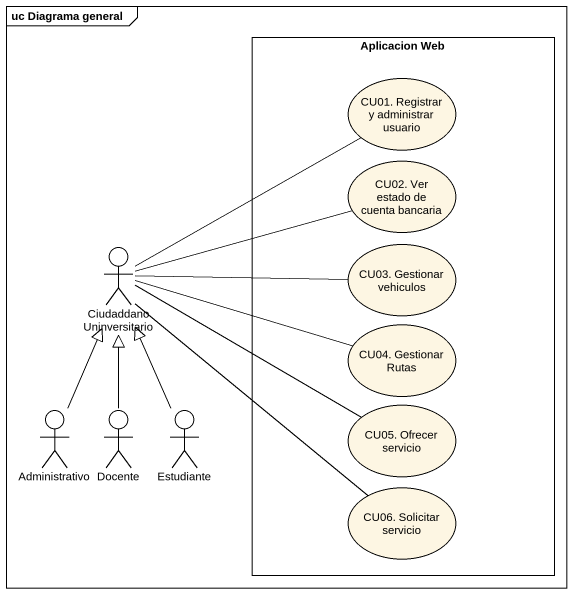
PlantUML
@startuml
mainframe uc Diagrama general
rectangle "Aplicacion Web" as Aplicacion_Web {
  usecase "CU01. Registrar y administrar usuario" as CU01_Registrar_y
  usecase "CU02. Ver estado de cuenta bancaria" as CU02_Ver_estado_de_cuenta
  usecase "CU03. Gestionar vehiculos" as CU03_Gestionar_vehiculos
  usecase "CU04. Gestionar Rutas" as CU04_Gestionar_Rutas
  usecase "CU05. Ofrecer servicio" as CU05_Ofrecer_servicio
  usecase "CU06. Solicitar servicio" as CU06_Solicitar_servicio
}
actor "Ciudaddano Uninversitario" as Ciudaddano_Uninversitario
actor Administrativo
actor Docente
actor Estudiante
Ciudaddano_Uninversitario -up- CU01_Registrar_y
Ciudaddano_Uninversitario -right- CU02_Ver_estado_de_cuenta
Ciudaddano_Uninversitario -right- CU03_Gestionar_vehiculos
Ciudaddano_Uninversitario -right- CU04_Gestionar_Rutas
Ciudaddano_Uninversitario -right- CU05_Ofrecer_servicio
Ciudaddano_Uninversitario -- CU06_Solicitar_servicio
Administrativo -up-|> Ciudaddano_Uninversitario
Docente -up-|> Ciudaddano_Uninversitario
Estudiante -up-|> Ciudaddano_Uninversitario
@enduml
